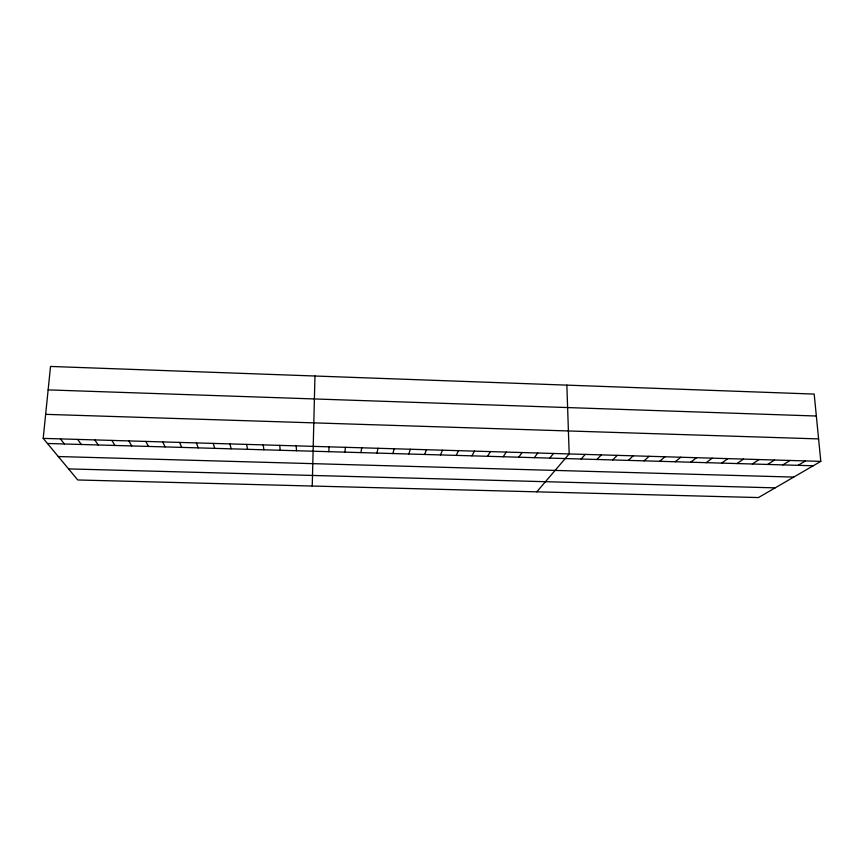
<?xml version="1.0" encoding="UTF-8"?>
<svg xmlns="http://www.w3.org/2000/svg" width="864" height="864" viewBox="0 0 864 864"><rect width="100%" height="100%" fill="white"/><g stroke="black" fill="none" stroke-linecap="round" stroke-linejoin="round"><path stroke-width="1.3" d="M312.239 486.032L314.96 376.013M328.784 451.678L329.098 446.839M43.2 438.383L50.522 366.444L814.19 394.081L820.8 461.376L758.452 497.556L77.76 479.974L43.2 438.383L820.8 461.376M344.887 452.142L345.449 447.325M360.936 452.606L361.746 447.8M376.931 453.082L378 448.286M392.882 453.546L394.2 448.762M408.791 454L410.357 449.237M424.645 454.464L426.449 449.712M440.456 454.928L442.508 450.187M456.214 455.382L458.514 450.662M471.928 455.846L474.466 451.138M487.598 456.3L490.374 451.602M503.215 456.754L506.228 452.077M518.789 457.207L522.04 452.542M534.319 457.661L537.797 453.006M549.796 458.104L553.511 453.47M536.803 491.832L569.182 453.935L566.86 385.128M581.083 459.022L585.274 454.41M596.894 459.475L601.312 454.885M612.652 459.94L617.306 455.36M628.355 460.393L633.247 455.825M644.026 460.847L649.145 456.3M659.632 461.311L664.988 456.764M675.205 461.754L680.789 457.24M690.725 462.208L696.535 457.704M706.201 462.661L712.238 458.168M721.624 463.115L727.888 458.633M737.003 463.558L743.494 459.086M752.339 464L759.046 459.551M767.621 464.454L774.554 460.004M782.87 464.897L790.02 460.469M798.066 465.34L805.432 460.922M68.558 468.904L775.159 487.858M58.288 456.538L793.724 477.09M47.444 443.491L813.218 465.772M45.652 414.342L818.597 438.912M48.136 389.891L816.35 416.027M60.448 438.89L64.4 443.977M77.63 439.398L81.313 444.474M94.77 439.906L98.172 444.96M111.845 440.413L114.977 445.457M128.876 440.921L131.728 445.943M145.843 441.418L148.424 446.429M162.767 441.914L165.078 446.915M179.636 442.422L181.678 447.39M196.452 442.919L198.223 447.876M213.214 443.416L214.715 448.351M229.921 443.902L231.163 448.837M246.586 444.398L247.558 449.312M263.185 444.884L263.909 449.788M279.742 445.381L280.195 450.263M296.244 445.867L296.449 450.738"/></g></svg>
